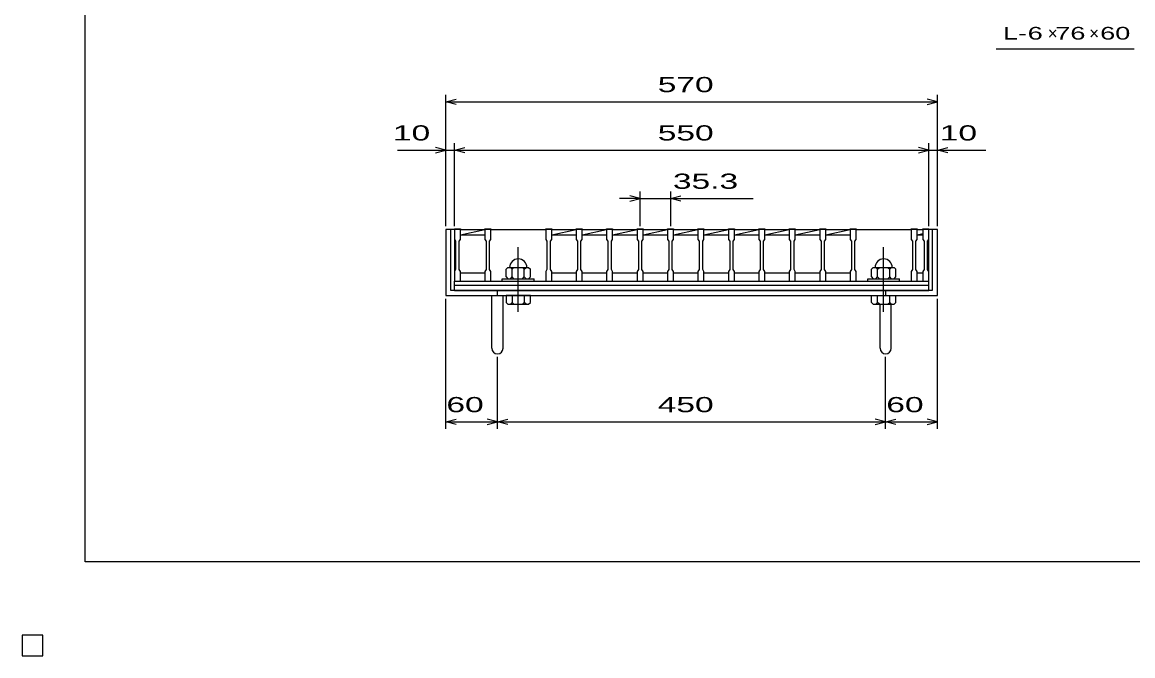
# Model space of a CAD drawing. Units: millimetres, scale not verified. Extents: x -1456 to 1385, y -1026 to 843.
# Drawn here: x -1456 to -168, y -1026 to -292 of the extents above; entities that cross this region are included whole.
import ezdxf
from ezdxf.enums import TextEntityAlignment as Align

# ---------------------------------------------------------------- set-up
doc = ezdxf.new("R2010")
doc.units = ezdxf.units.MM
doc.header["$LTSCALE"] = 8
doc.linetypes.add('CHAIN', pattern=[18.5, 12, -1.5, 3.5, -1.5])
for name, color, linetype, lineweight in [('0_2', 150, 'Continuous', 25), ('16', 3, 'Continuous', 25), ('19', 6, 'Continuous', 25), ('22', 4, 'Continuous', 25)]:
    doc.layers.add(name, color=color, linetype=linetype, lineweight=lineweight)
doc.styles.add('ベクトル', font='')
doc.styles.get('ベクトル').set_extended_font_data('ベクトル')

msp = doc.modelspace()

# ---------------------------------------------------------------- linework, layer by layer
at = {"layer": '0_2'}
for p, q in [((-1383.2, -917.2), (-1383.2, 842.8)), ((1384.8, -917.2), (-1383.2, -917.2))]:
    msp.add_line(p, q, dxfattribs=at)
at = {"layer": '16'}
for p, q in [((-955, -532), (-955, -531.3)), ((-955, -531.3), (-948, -531.3)), ((-955, -532), (-955, -543.5)), ((-948, -532), (-955, -532)), ((-955, -532), (-955, -582)), ((-948, -531.3), (-948, -532)), ((-948, -543.5), (-948, -532)), ((-948, -532), (-919.7, -532)), ((-948, -538), (-919.7, -532)), ((-948, -538), (-919.7, -538)), ((-919.7, -532), (-919.7, -531.3)), ((-919.7, -531.3), (-912.7, -531.3)), ((-919.7, -532), (-919.7, -543.5)), ((-912.7, -532), (-919.7, -532)), ((-912.7, -531.3), (-912.7, -532)), ((-912.7, -543.5), (-912.7, -532)), ((-912.7, -532), (-849.1, -532)), ((-849.1, -532), (-849.1, -531.3)), ((-849.1, -531.3), (-842.1, -531.3)), ((-849.1, -532), (-849.1, -543.5)), ((-842.1, -532), (-849.1, -532)), ((-842.1, -531.3), (-842.1, -532)), ((-842.1, -543.5), (-842.1, -532)), ((-842.1, -532), (-813.8, -532)), ((-842.1, -538), (-813.8, -532)), ((-842.1, -538), (-813.8, -538)), ((-813.8, -532), (-813.8, -531.3)), ((-813.8, -531.3), (-806.8, -531.3)), ((-813.8, -532), (-813.8, -543.5)), ((-806.8, -532), (-813.8, -532)), ((-806.8, -531.3), (-806.8, -532)), ((-806.8, -543.5), (-806.8, -532)), ((-806.8, -532), (-778.5, -532)), ((-806.8, -538), (-778.5, -532)), ((-806.8, -538), (-778.5, -538)), ((-778.5, -532), (-778.5, -531.3)), ((-778.5, -531.3), (-771.5, -531.3)), ((-778.5, -532), (-778.5, -543.5)), ((-771.5, -532), (-778.5, -532)), ((-771.5, -531.3), (-771.5, -532)), ((-771.5, -543.5), (-771.5, -532)), ((-771.5, -532), (-743.2, -532)), ((-771.5, -538), (-743.2, -532)), ((-771.5, -538), (-743.2, -538)), ((-743.2, -532), (-743.2, -531.3)), ((-743.2, -531.3), (-736.2, -531.3)), ((-743.2, -532), (-743.2, -543.5)), ((-736.2, -532), (-743.2, -532)), ((-736.2, -531.3), (-736.2, -532)), ((-736.2, -543.5), (-736.2, -532)), ((-736.2, -532), (-707.9, -532)), ((-736.2, -538), (-707.9, -532)), ((-736.2, -538), (-707.9, -538)), ((-707.9, -532), (-707.9, -531.3)), ((-707.9, -531.3), (-700.9, -531.3)), ((-707.9, -532), (-707.9, -543.5)), ((-700.9, -532), (-707.9, -532)), ((-700.9, -531.3), (-700.9, -532)), ((-700.9, -543.5), (-700.9, -532)), ((-700.9, -532), (-672.6, -532)), ((-700.9, -538), (-672.6, -532)), ((-700.9, -538), (-672.6, -538)), ((-672.6, -532), (-672.6, -531.3)), ((-672.6, -531.3), (-665.6, -531.3)), ((-672.6, -532), (-672.6, -543.5)), ((-665.6, -532), (-672.6, -532)), ((-665.6, -531.3), (-665.6, -532)), ((-665.6, -543.5), (-665.6, -532)), ((-665.6, -532), (-637.3, -532)), ((-665.6, -538), (-637.3, -532)), ((-665.6, -538), (-637.3, -538)), ((-637.3, -532), (-637.3, -531.3)), ((-637.3, -531.3), (-630.3, -531.3)), ((-637.3, -532), (-637.3, -543.5)), ((-630.3, -532), (-637.3, -532)), ((-630.3, -531.3), (-630.3, -532)), ((-630.3, -543.5), (-630.3, -532)), ((-630.3, -532), (-602, -532)), ((-630.3, -538), (-602, -532)), ((-630.3, -538), (-602, -538)), ((-602, -532), (-602, -531.3)), ((-602, -531.3), (-595, -531.3)), ((-602, -532), (-602, -543.5)), ((-595, -532), (-602, -532)), ((-595, -531.3), (-595, -532)), ((-595, -543.5), (-595, -532)), ((-595, -532), (-566.7, -532)), ((-595, -538), (-566.7, -532)), ((-595, -538), (-566.7, -538)), ((-566.7, -532), (-566.7, -531.3)), ((-566.7, -531.3), (-559.7, -531.3)), ((-566.7, -532), (-566.7, -543.5)), ((-559.7, -532), (-566.7, -532)), ((-559.7, -531.3), (-559.7, -532)), ((-559.7, -543.5), (-559.7, -532)), ((-559.7, -532), (-531.4, -532)), ((-559.7, -538), (-531.4, -532)), ((-559.7, -538), (-531.4, -538)), ((-531.4, -532), (-531.4, -531.3)), ((-531.4, -531.3), (-524.4, -531.3)), ((-531.4, -532), (-531.4, -543.5)), ((-524.4, -532), (-531.4, -532)), ((-524.4, -531.3), (-524.4, -532)), ((-524.4, -543.5), (-524.4, -532)), ((-524.4, -532), (-496.1, -532)), ((-524.4, -538), (-496.1, -532)), ((-524.4, -538), (-496.1, -538)), ((-496.1, -532), (-496.1, -531.3)), ((-496.1, -531.3), (-489.1, -531.3)), ((-496.1, -532), (-496.1, -543.5)), ((-489.1, -532), (-496.1, -532)), ((-489.1, -531.3), (-489.1, -532)), ((-489.1, -543.5), (-489.1, -532)), ((-489.1, -532), (-425.5, -532)), ((-425.5, -532), (-425.5, -531.3)), ((-425.5, -531.3), (-418.5, -531.3)), ((-425.5, -532), (-425.5, -543.5)), ((-418.5, -532), (-425.5, -532)), ((-418.5, -531.3), (-418.5, -532)), ((-418.5, -543.5), (-418.5, -532)), ((-418.5, -532), (-412, -532)), ((-418.5, -538), (-412, -536.622)), ((-418.5, -538), (-412, -538)), ((-412, -532), (-412, -531.3)), ((-412, -531.3), (-405, -531.3)), ((-412, -532), (-412, -543.5)), ((-405, -532), (-412, -532)), ((-405, -531.3), (-405, -532)), ((-405, -543.5), (-405, -532)), ((-405, -582), (-405, -532)), ((-955, -543.5), (-953.5, -545.5)), ((-953.5, -545.5), (-953.5, -578.5)), ((-949.5, -545.5), (-948, -543.5)), ((-949.5, -578.5), (-949.5, -545.5)), ((-919.7, -543.5), (-918.2, -545.5)), ((-918.2, -545.5), (-918.2, -578.5)), ((-914.2, -545.5), (-912.7, -543.5)), ((-914.2, -578.5), (-914.2, -545.5)), ((-849.1, -543.5), (-847.6, -545.5)), ((-847.6, -545.5), (-847.6, -578.5)), ((-843.6, -545.5), (-842.1, -543.5)), ((-843.6, -578.5), (-843.6, -545.5)), ((-813.8, -543.5), (-812.3, -545.5)), ((-812.3, -545.5), (-812.3, -578.5)), ((-808.3, -545.5), (-806.8, -543.5)), ((-808.3, -578.5), (-808.3, -545.5)), ((-778.5, -543.5), (-777, -545.5)), ((-777, -545.5), (-777, -578.5)), ((-773, -545.5), (-771.5, -543.5)), ((-773, -578.5), (-773, -545.5)), ((-743.2, -543.5), (-741.7, -545.5)), ((-741.7, -545.5), (-741.7, -578.5)), ((-737.7, -545.5), (-736.2, -543.5)), ((-737.7, -578.5), (-737.7, -545.5)), ((-707.9, -543.5), (-706.4, -545.5)), ((-706.4, -545.5), (-706.4, -578.5)), ((-702.4, -545.5), (-700.9, -543.5)), ((-702.4, -578.5), (-702.4, -545.5)), ((-672.6, -543.5), (-671.1, -545.5)), ((-671.1, -545.5), (-671.1, -578.5)), ((-667.1, -545.5), (-665.6, -543.5)), ((-667.1, -578.5), (-667.1, -545.5)), ((-637.3, -543.5), (-635.8, -545.5)), ((-635.8, -545.5), (-635.8, -578.5)), ((-631.8, -545.5), (-630.3, -543.5)), ((-631.8, -578.5), (-631.8, -545.5)), ((-602, -543.5), (-600.5, -545.5)), ((-600.5, -545.5), (-600.5, -578.5)), ((-596.5, -545.5), (-595, -543.5)), ((-596.5, -578.5), (-596.5, -545.5)), ((-566.7, -543.5), (-565.2, -545.5)), ((-565.2, -545.5), (-565.2, -578.5)), ((-561.2, -545.5), (-559.7, -543.5)), ((-561.2, -578.5), (-561.2, -545.5)), ((-531.4, -543.5), (-529.9, -545.5)), ((-529.9, -545.5), (-529.9, -578.5)), ((-525.9, -545.5), (-524.4, -543.5)), ((-525.9, -578.5), (-525.9, -545.5)), ((-496.1, -543.5), (-494.6, -545.5)), ((-494.6, -545.5), (-494.6, -578.5)), ((-490.6, -545.5), (-489.1, -543.5)), ((-490.6, -578.5), (-490.6, -545.5)), ((-425.5, -543.5), (-424, -545.5)), ((-424, -545.5), (-424, -578.5)), ((-420, -545.5), (-418.5, -543.5)), ((-420, -578.5), (-420, -545.5)), ((-412, -543.5), (-410.5, -545.5)), ((-410.5, -545.5), (-410.5, -578.5)), ((-406.5, -545.5), (-405, -543.5)), ((-406.5, -578.5), (-406.5, -545.5)), ((-953.5, -578.5), (-955, -580.5)), ((-948, -580.5), (-949.5, -578.5)), ((-918.2, -578.5), (-919.7, -580.5)), ((-912.7, -580.5), (-914.2, -578.5)), ((-892.9, -576), (-894.9, -578)), ((-894.9, -587), (-894.9, -578)), ((-892.9, -576), (-868.9, -576)), ((-889.9, -576), (-887.9, -578)), ((-887.9, -578), (-885.9, -576)), ((-887.9, -587), (-887.9, -578)), ((-875.9, -576), (-873.9, -578)), ((-873.9, -578), (-871.9, -576)), ((-873.9, -587), (-873.9, -578)), ((-868.9, -576), (-866.9, -578)), ((-866.9, -587), (-866.9, -578)), ((-847.6, -578.5), (-849.1, -580.5)), ((-842.1, -580.5), (-843.6, -578.5)), ((-812.3, -578.5), (-813.8, -580.5)), ((-806.8, -580.5), (-808.3, -578.5)), ((-777, -578.5), (-778.5, -580.5)), ((-771.5, -580.5), (-773, -578.5)), ((-741.7, -578.5), (-743.2, -580.5)), ((-736.2, -580.5), (-737.7, -578.5)), ((-706.4, -578.5), (-707.9, -580.5)), ((-700.9, -580.5), (-702.4, -578.5)), ((-671.1, -578.5), (-672.6, -580.5)), ((-665.6, -580.5), (-667.1, -578.5)), ((-635.8, -578.5), (-637.3, -580.5)), ((-630.3, -580.5), (-631.8, -578.5)), ((-600.5, -578.5), (-602, -580.5)), ((-595, -580.5), (-596.5, -578.5)), ((-565.2, -578.5), (-566.7, -580.5)), ((-559.7, -580.5), (-561.2, -578.5)), ((-529.9, -578.5), (-531.4, -580.5)), ((-524.4, -580.5), (-525.9, -578.5)), ((-494.6, -578.5), (-496.1, -580.5)), ((-489.1, -580.5), (-490.6, -578.5)), ((-469.3, -576), (-471.3, -578)), ((-471.3, -587), (-471.3, -578)), ((-469.3, -576), (-445.3, -576)), ((-466.3, -576), (-464.3, -578)), ((-464.3, -578), (-462.3, -576)), ((-464.3, -587), (-464.3, -578)), ((-452.3, -576), (-450.3, -578)), ((-450.3, -578), (-448.3, -576)), ((-450.3, -587), (-450.3, -578)), ((-445.3, -576), (-443.3, -578)), ((-443.3, -587), (-443.3, -578)), ((-424, -578.5), (-425.5, -580.5)), ((-418.5, -580.5), (-420, -578.5)), ((-410.5, -578.5), (-412, -580.5)), ((-405, -580.5), (-406.5, -578.5)), ((-955, -580.5), (-955, -592)), ((-955, -592), (-948, -592)), ((-955, -592), (-405, -592)), ((-955, -596.5), (-955, -592)), ((-948, -592), (-948, -580.5)), ((-948, -582), (-919.7, -582)), ((-919.7, -580.5), (-919.7, -592)), ((-919.7, -592), (-912.7, -592)), ((-912.7, -592), (-912.7, -580.5)), ((-912.7, -592), (-849.1, -592)), ((-899.4, -592), (-899.4, -589)), ((-899.4, -589), (-862.4, -589)), ((-899.4, -592), (-862.4, -592)), ((-894.9, -587), (-892.9, -589)), ((-889.9, -589), (-887.9, -587)), ((-885.9, -589), (-887.9, -587)), ((-875.9, -589), (-873.9, -587)), ((-871.9, -589), (-873.9, -587)), ((-868.9, -589), (-866.9, -587)), ((-862.4, -592), (-862.4, -589)), ((-849.1, -580.5), (-849.1, -592)), ((-849.1, -592), (-842.1, -592)), ((-842.1, -592), (-842.1, -580.5)), ((-842.1, -582), (-813.8, -582)), ((-813.8, -580.5), (-813.8, -592)), ((-813.8, -592), (-806.8, -592)), ((-806.8, -592), (-806.8, -580.5)), ((-806.8, -582), (-778.5, -582)), ((-778.5, -580.5), (-778.5, -592)), ((-778.5, -592), (-771.5, -592)), ((-771.5, -592), (-771.5, -580.5)), ((-771.5, -582), (-743.2, -582)), ((-743.2, -580.5), (-743.2, -592)), ((-743.2, -592), (-736.2, -592)), ((-736.2, -592), (-736.2, -580.5)), ((-736.2, -582), (-707.9, -582)), ((-707.9, -580.5), (-707.9, -592)), ((-707.9, -592), (-700.9, -592)), ((-700.9, -592), (-700.9, -580.5)), ((-700.9, -582), (-672.6, -582)), ((-672.6, -580.5), (-672.6, -592)), ((-672.6, -592), (-665.6, -592)), ((-665.6, -592), (-665.6, -580.5)), ((-665.6, -582), (-637.3, -582)), ((-637.3, -580.5), (-637.3, -592)), ((-637.3, -592), (-630.3, -592)), ((-630.3, -592), (-630.3, -580.5)), ((-630.3, -582), (-602, -582)), ((-602, -580.5), (-602, -592)), ((-602, -592), (-595, -592)), ((-595, -592), (-595, -580.5)), ((-595, -582), (-566.7, -582)), ((-566.7, -580.5), (-566.7, -592)), ((-566.7, -592), (-559.7, -592)), ((-559.7, -592), (-559.7, -580.5)), ((-559.7, -582), (-531.4, -582)), ((-531.4, -580.5), (-531.4, -592)), ((-531.4, -592), (-524.4, -592)), ((-524.4, -592), (-524.4, -580.5)), ((-524.4, -582), (-496.1, -582)), ((-496.1, -580.5), (-496.1, -592)), ((-496.1, -592), (-489.1, -592)), ((-489.1, -592), (-489.1, -580.5)), ((-489.1, -592), (-425.5, -592)), ((-475.8, -592), (-475.8, -589)), ((-475.8, -589), (-438.8, -589)), ((-475.8, -592), (-438.8, -592)), ((-471.3, -587), (-469.3, -589)), ((-466.3, -589), (-464.3, -587)), ((-462.3, -589), (-464.3, -587)), ((-452.3, -589), (-450.3, -587)), ((-448.3, -589), (-450.3, -587)), ((-445.3, -589), (-443.3, -587)), ((-438.8, -592), (-438.8, -589)), ((-425.5, -580.5), (-425.5, -592)), ((-425.5, -592), (-418.5, -592)), ((-418.5, -592), (-418.5, -580.5)), ((-418.5, -582), (-412, -582)), ((-412, -580.5), (-412, -592)), ((-412, -592), (-405, -592)), ((-405, -592), (-405, -580.5)), ((-405, -596.5), (-405, -592)), ((-955, -596.5), (-405, -596.5)), ((-955, -602.5), (-955, -596.5)), ((-955, -602.5), (-405, -602.5)), ((-405, -602.5), (-405, -596.5)), ((-1432, -1002), (-1456, -1002)), ((-1456, -1002), (-1456, -1026)), ((-1432, -1002), (-1456, -1002)), ((-1456, -1002), (-1456, -1026)), ((-1432, -1002), (-1456, -1002)), ((-1456, -1002), (-1456, -1026)), ((-1432, -1002), (-1456, -1002)), ((-1456, -1002), (-1456, -1026)), ((-1432, -1002), (-1456, -1002)), ((-1456, -1002), (-1456, -1026)), ((-1432, -1026), (-1432, -1002)), ((-1432, -1026), (-1432, -1002)), ((-1432, -1026), (-1432, -1002)), ((-1432, -1026), (-1432, -1002)), ((-1432, -1026), (-1432, -1002)), ((-1456, -1026), (-1432, -1026)), ((-1456, -1026), (-1432, -1026)), ((-1456, -1026), (-1432, -1026)), ((-1456, -1026), (-1432, -1026)), ((-1456, -1026), (-1432, -1026))]:
    msp.add_line(p, q, dxfattribs=at)
at = {"layer": '16', "linetype": 'CHAIN'}
for p, q in [((-880.9, -627.4), (-880.9, -552.4)), ((-457.3, -627.4), (-457.3, -552.4))]:
    msp.add_line(p, q, dxfattribs=at)
at = {"layer": '16'}
for centre in [(-880.9, -576), (-457.3, -576)]:
    msp.add_arc(centre, 10, 0, 180, dxfattribs=at)
at = {"layer": '19'}
for p, q in [((-955, -532), (-965, -532)), ((-965, -532), (-965, -608.5)), ((-959, -602.5), (-959, -532)), ((-395, -532), (-405, -532)), ((-401, -532), (-401, -602.5)), ((-395, -608.5), (-395, -532)), ((-401, -602.5), (-959, -602.5)), ((-905, -608.5), (-905, -602.5)), ((-455, -602.5), (-455, -608.5)), ((-965, -608.5), (-395, -608.5)), ((-911.5, -669.61), (-911.5, -608.5)), ((-898.5, -669.61), (-898.5, -608.5)), ((-894.9, -608.5), (-894.9, -616.5)), ((-866.9, -608.5), (-894.9, -608.5)), ((-894.9, -616.5), (-892.9, -618.5)), ((-887.9, -616.5), (-889.9, -618.5)), ((-887.9, -608.5), (-887.9, -616.5)), ((-885.9, -618.5), (-887.9, -616.5)), ((-873.9, -616.5), (-875.9, -618.5)), ((-873.9, -608.5), (-873.9, -616.5)), ((-871.9, -618.5), (-873.9, -616.5)), ((-868.9, -618.5), (-866.9, -616.5)), ((-866.9, -616.5), (-866.9, -608.5)), ((-471.3, -616.5), (-471.3, -608.5)), ((-471.3, -608.5), (-443.3, -608.5)), ((-469.3, -618.5), (-471.3, -616.5)), ((-466.3, -618.5), (-464.3, -616.5)), ((-464.3, -616.5), (-464.3, -608.5)), ((-462.3, -618.5), (-464.3, -616.5)), ((-452.3, -618.5), (-450.3, -616.5)), ((-450.3, -616.5), (-450.3, -608.5)), ((-448.3, -618.5), (-450.3, -616.5)), ((-445.3, -618.5), (-443.3, -616.5)), ((-443.3, -616.5), (-443.3, -608.5)), ((-892.9, -618.5), (-868.9, -618.5)), ((-469.3, -618.5), (-445.3, -618.5)), ((-461.5, -669.61), (-461.5, -618.5)), ((-448.5, -669.61), (-448.5, -618.5))]:
    msp.add_line(p, q, dxfattribs=at)
for centre in [(-905, -669.61), (-455, -669.61)]:
    msp.add_arc(centre, 6.5, 180, 0, dxfattribs=at)
at = {"layer": '22'}
for p, q in [((-327, -322.5), (-167, -322.5)), ((-965, -528), (-965, -376)), ((-965, -384), (-953, -380.8)), ((-953, -387.2), (-965, -384)), ((-965, -384), (-395, -384)), ((-395, -384), (-407, -380.8)), ((-407, -387.2), (-395, -384)), ((-395, -528), (-395, -376)), ((-965, -440), (-977, -436.8)), ((-965, -528), (-965, -432)), ((-955, -528), (-955, -432)), ((-955, -440), (-943, -436.8)), ((-405, -440), (-417, -436.8)), ((-405, -528), (-405, -432)), ((-395, -528), (-395, -432)), ((-395, -440), (-383, -436.8)), ((-1021, -440), (-965, -440)), ((-977, -443.2), (-965, -440)), ((-965, -440), (-955, -440)), ((-943, -443.2), (-955, -440)), ((-955, -440), (-405, -440)), ((-417, -443.2), (-405, -440)), ((-405, -440), (-395, -440)), ((-383, -443.2), (-395, -440)), ((-395, -440), (-339, -440)), ((-739.7, -528), (-739.7, -488)), ((-704.4, -488), (-704.4, -528)), ((-739.7, -496), (-763.7, -496)), ((-739.7, -496), (-751.7, -492.8)), ((-751.7, -499.2), (-739.7, -496)), ((-739.7, -496), (-704.4, -496)), ((-704.4, -496), (-692.4, -492.8)), ((-692.4, -499.2), (-704.4, -496)), ((-704.4, -496), (-608.4, -496)), ((-965, -762.9), (-965, -612.5)), ((-395, -762.9), (-395, -612.5)), ((-905, -762.9), (-905, -679.7)), ((-455, -762.9), (-455, -679.7)), ((-965, -754.9), (-953, -751.7)), ((-953, -758.1), (-965, -754.9)), ((-965, -754.9), (-905, -754.9)), ((-905, -754.9), (-917, -751.7)), ((-917, -758.1), (-905, -754.9)), ((-905, -754.9), (-893, -751.7)), ((-893, -758.1), (-905, -754.9)), ((-905, -754.9), (-455, -754.9)), ((-455, -754.9), (-467, -751.7)), ((-467, -758.1), (-455, -754.9)), ((-455, -754.9), (-443, -751.7)), ((-443, -758.1), (-455, -754.9)), ((-455, -754.9), (-395, -754.9)), ((-395, -754.9), (-407, -751.7)), ((-407, -758.1), (-395, -754.9))]:
    msp.add_line(p, q, dxfattribs=at)
at = {"layer": '22', "color": 2}
for p, q in [((-1432, -1002), (-1456, -1002)), ((-1456, -1002), (-1456, -1026)), ((-1432, -1002), (-1456, -1002)), ((-1456, -1002), (-1456, -1026)), ((-1432, -1002), (-1456, -1002)), ((-1456, -1002), (-1456, -1026)), ((-1432, -1026), (-1432, -1002)), ((-1432, -1026), (-1432, -1002)), ((-1432, -1026), (-1432, -1002)), ((-1456, -1026), (-1432, -1026)), ((-1456, -1026), (-1432, -1026)), ((-1456, -1026), (-1432, -1026))]:
    msp.add_line(p, q, dxfattribs=at)

# ---------------------------------------------------------------- texts
at = {"layer": '22', "color": 2, "style": 'ベクトル'}
for s, height, width, p in [('L-', 14.66, 1.6, (-319, -304.5)), (' 6 ', 14.66, 1.6, (-299, -304.5)), (' 76 ', 14.66, 1.6, (-267, -304.5)), (' 60 ', 14.66, 1.6, (-215, -304.5)), (' 570 ', 17.6, 1.65, (-730, -364)), (' 10 ', 17.6, 1.65, (-1037, -420)), (' 550 ', 17.6, 1.65, (-730, -420)), (' 10 ', 17.6, 1.65, (-403, -420)), (' 35.3 ', 17.6, 1.65, (-712.4, -476)), (' 60 ', 17.6, 1.65, (-975, -734.9)), (' 450 ', 17.6, 1.65, (-730, -734.9)), (' 60 ', 17.6, 1.65, (-465, -734.9))]:
    msp.add_text(s, height=height, dxfattribs=dict(at, width=width)).set_placement(p, align=Align.MIDDLE_LEFT)
for p in [(-267, -304.5), (-219, -304.5)]:
    msp.add_text('×', height=14.66, dxfattribs=at).set_placement(p, align=Align.MIDDLE_LEFT)

doc.saveas('drawing.dxf')
